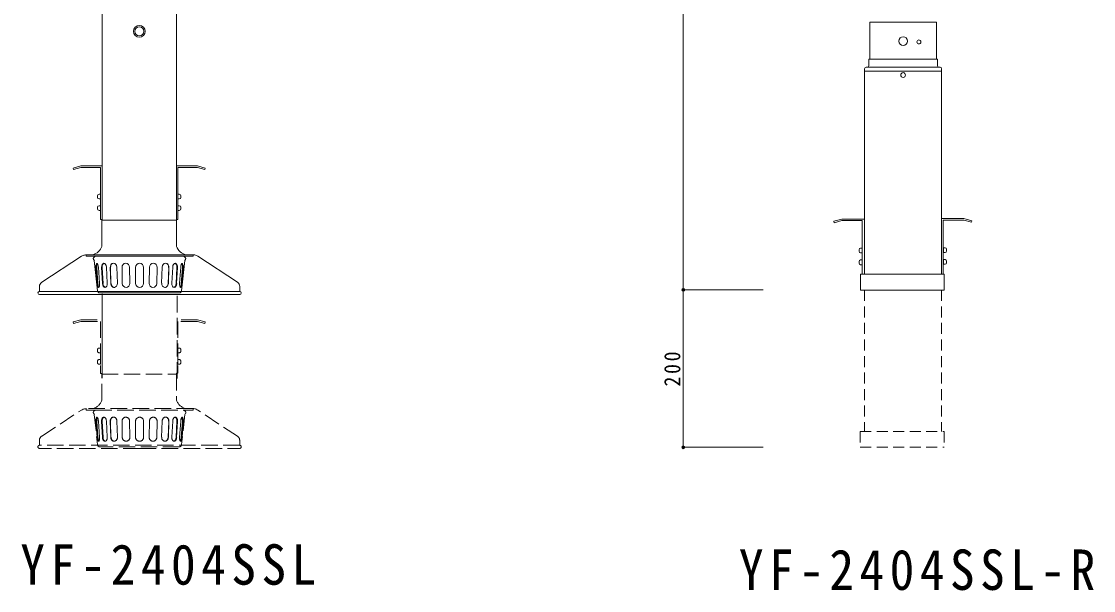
# Model space of a CAD drawing. Units: millimetres, scale not verified. Extents: x -3644 to 2961, y 1396 to 2911.
# Drawn here: x -454 to 909, y 1398 to 2121 of the extents above; entities that cross this region are included whole.
import ezdxf

# ---------------------------------------------------------------- set-up
doc = ezdxf.new("R2010")
doc.units = ezdxf.units.MM
doc.header["$LTSCALE"] = 7
doc.header["$PDMODE"] = 32
doc.header["$PDSIZE"] = 3.5
doc.linetypes.add('DASHED2', pattern=[3, 2, -1])
doc.linetypes.add('DASHED3', pattern=[4, 3, -1])
doc.layers.add('F-0', color=7, linetype='Continuous', lineweight=9)
doc.styles.add('ＭＳ ゴシック', font='')
doc.styles.get('ＭＳ ゴシック').set_extended_font_data('MS Gothic')

msp = doc.modelspace()

# ---------------------------------------------------------------- linework, layer by layer
at = {"layer": 'F-0'}
for p, q in [((387.396, 2736.904), (387.396, 1780.071)), ((-351.71, 2138.368), (-351.71, 1868.8)), ((-257.165, 2138.509), (-257.165, 1866.349)), ((624.397, 2120.071), (624.397, 2082.071)), ((624.397, 2120.071), (709.397, 2120.071)), ((623.397, 2073.071), (710.397, 2073.071)), ((623.397, 2073.071), (623.397, 2065.071)), ((624.397, 2082.071), (624.397, 2073.071)), ((710.397, 2065.071), (710.397, 2073.071)), ((617.897, 1800.071), (617.897, 2061.071)), ((619.897, 2063.071), (621.397, 2063.071)), ((621.397, 2063.071), (712.397, 2063.071)), ((713.897, 2063.071), (712.397, 2063.071)), ((715.897, 1800.071), (715.897, 2061.071)), ((617.897, 2058.071), (715.897, 2058.071)), ((-378.825, 1937.518), (-351.609, 1937.518)), ((-230.109, 1937.518), (-257.325, 1937.518)), ((-230.109, 1937.518), (-220.389, 1934.914)), ((-378.569, 1935.574), (-388.042, 1933.036)), ((-378.569, 1935.574), (-353.553, 1935.574)), ((-353.553, 1935.574), (-353.553, 1869.478)), ((-230.365, 1935.574), (-220.892, 1933.036)), ((-220.389, 1934.914), (-220.892, 1933.036)), ((-357.441, 1897.666), (-357.441, 1899.61)), ((-355.497, 1901.554), (-353.553, 1901.554)), ((-355.497, 1895.722), (-353.553, 1895.722)), ((-353.553, 1901.554), (-353.553, 1895.722)), ((-253.437, 1901.554), (-255.381, 1901.554)), ((-255.381, 1901.554), (-255.381, 1895.722)), ((-253.437, 1895.722), (-255.381, 1895.722)), ((-251.493, 1897.666), (-251.493, 1899.61)), ((-357.441, 1883.086), (-357.441, 1885.03)), ((-355.497, 1886.974), (-353.553, 1886.974)), ((-353.553, 1886.974), (-353.553, 1881.142)), ((-253.437, 1886.974), (-255.381, 1886.974)), ((-255.381, 1886.974), (-255.381, 1881.142)), ((-251.493, 1883.086), (-251.493, 1885.03)), ((-355.497, 1881.142), (-353.553, 1881.142)), ((-351.609, 1869.478), (-353.553, 1869.478)), ((-352.086, 1868.597), (-256.83, 1868.597)), ((-352.086, 1835.385), (-352.086, 1868.597)), ((-257.016, 1869.616), (-255.381, 1869.616)), ((-257.016, 1869.616), (-257.016, 1868.602)), ((-256.83, 1868.597), (-256.83, 1835.324)), ((-253.437, 1881.142), (-255.381, 1881.142)), ((588.897, 1870.071), (578.897, 1867.392)), ((589.161, 1868.071), (579.415, 1865.46)), ((588.897, 1870.071), (616.897, 1870.071)), ((744.228, 1870.63), (716.228, 1870.63)), ((717.932, 1868.63), (717.932, 1799.992)), ((743.965, 1868.63), (717.932, 1868.63)), ((743.965, 1868.63), (753.711, 1866.019)), ((578.897, 1867.392), (579.415, 1865.46)), ((610.897, 1829.071), (610.897, 1831.071)), ((612.897, 1833.071), (614.897, 1833.071)), ((612.897, 1827.071), (614.897, 1827.071)), ((614.897, 1833.071), (614.897, 1827.071)), ((718.228, 1833.63), (718.228, 1827.63)), ((720.228, 1833.63), (718.228, 1833.63)), ((720.228, 1827.63), (718.228, 1827.63)), ((722.228, 1829.63), (722.228, 1831.63)), ((-428.386, 1789.749), (-377.944, 1822.822)), ((-377.944, 1822.822), (-377.161, 1823.232)), ((-377.161, 1823.232), (-375.79, 1823.877)), ((-375.79, 1823.877), (-374.971, 1824.177)), ((-374.971, 1824.177), (-374.196, 1824.389)), ((-374.196, 1824.389), (-372.826, 1824.647)), ((-372.826, 1824.647), (-372.021, 1824.766)), ((-235.941, 1824.766), (-372.021, 1824.766)), ((-372.021, 1822.822), (-372.021, 1824.766)), ((-360.357, 1822.822), (-372.021, 1822.822)), ((-362.479, 1818.744), (-361.489, 1817.258)), ((-362.13, 1821.295), (-360.357, 1822.822)), ((-361.502, 1817.256), (-357.441, 1779.082)), ((-360.357, 1822.822), (-247.605, 1822.822)), ((-246.457, 1817.283), (-250.521, 1779.082)), ((-247.605, 1822.822), (-235.941, 1822.822)), ((-245.832, 1821.295), (-247.605, 1822.822)), ((-245.483, 1818.744), (-246.474, 1817.258)), ((-235.093, 1824.686), (-235.941, 1824.766)), ((-235.941, 1824.766), (-235.941, 1822.822)), ((-233.656, 1824.471), (-235.093, 1824.686)), ((-232.851, 1824.258), (-233.656, 1824.471)), ((-232.065, 1823.951), (-232.851, 1824.258)), ((-230.76, 1823.265), (-232.065, 1823.951)), ((-230.018, 1822.822), (-230.76, 1823.265)), ((-179.576, 1789.749), (-230.018, 1822.822)), ((610.897, 1814.071), (610.897, 1816.071)), ((612.897, 1818.071), (614.897, 1818.071)), ((614.897, 1818.071), (614.897, 1812.071)), ((718.228, 1818.63), (718.228, 1812.63)), ((720.228, 1818.63), (718.228, 1818.63)), ((722.228, 1814.63), (722.228, 1816.63)), ((-358.005, 1788.231), (-359.426, 1808.594)), ((-356.985, 1788.231), (-358.406, 1808.594)), ((-354.876, 1788.45), (-356.297, 1808.813)), ((-351.134, 1788.187), (-352.199, 1808.571)), ((-350.42, 1788.187), (-351.485, 1808.571)), ((-345.146, 1788.501), (-346.211, 1808.885)), ((-340.612, 1788.178), (-341.321, 1808.578)), ((-340.306, 1788.28), (-341.015, 1808.68)), ((-332.055, 1788.568), (-332.765, 1808.968)), ((-325.935, 1788.233), (-326.288, 1808.642)), ((-316.591, 1808.811), (-316.237, 1788.402)), ((-309.084, 1808.728), (-309.084, 1788.316)), ((-298.878, 1808.728), (-298.878, 1788.316)), ((-291.372, 1808.811), (-291.725, 1788.402)), ((-282.027, 1788.233), (-281.674, 1808.642)), ((-275.907, 1788.568), (-275.198, 1808.968)), ((-267.657, 1788.28), (-266.947, 1808.68)), ((-267.35, 1788.178), (-266.641, 1808.578)), ((-262.817, 1788.501), (-261.751, 1808.885)), ((-257.543, 1788.187), (-256.478, 1808.571)), ((-256.828, 1788.187), (-255.763, 1808.571)), ((-253.086, 1788.45), (-251.665, 1808.813)), ((-250.978, 1788.231), (-249.557, 1808.594)), ((-249.957, 1788.231), (-248.536, 1808.594)), ((612.897, 1812.071), (614.897, 1812.071)), ((612.897, 1799.98), (718.897, 1799.98)), ((720.228, 1812.63), (718.228, 1812.63)), ((718.897, 1799.98), (718.897, 1779.71)), ((-431.313, 1784.33), (-431.313, 1778.11)), ((-176.649, 1778.11), (-431.313, 1778.11)), ((-303.981, 1774.222), (-431.313, 1774.222)), ((-253.437, 1776.166), (-354.525, 1776.166)), ((-351.723, 1774.944), (-351.723, 1668.024)), ((-303.981, 1774.222), (-176.649, 1774.222)), ((-176.649, 1784.33), (-176.649, 1778.11)), ((387.396, 1580.071), (387.396, 1780.071))]:
    msp.add_line(p, q, dxfattribs=at)
at = {"layer": 'F-0', "linetype": 'DASHED3'}
for p, q in [((-256.184, 1772.407), (-256.184, 1665.487)), ((-378.569, 1740.084), (-388.042, 1737.546)), ((-378.825, 1742.028), (-351.609, 1742.028)), ((-378.569, 1740.084), (-353.553, 1740.084)), ((-353.553, 1740.084), (-353.553, 1673.988)), ((-230.109, 1742.028), (-257.325, 1742.028)), ((-230.365, 1740.084), (-220.892, 1737.546)), ((-230.109, 1742.028), (-220.389, 1739.424)), ((-220.389, 1739.424), (-220.892, 1737.546)), ((-357.441, 1702.176), (-357.441, 1704.12)), ((-355.497, 1706.064), (-353.553, 1706.064)), ((-353.553, 1706.064), (-353.553, 1700.232)), ((-253.437, 1706.064), (-255.381, 1706.064)), ((-255.381, 1706.064), (-255.381, 1700.232)), ((-251.493, 1702.176), (-251.493, 1704.12)), ((-355.497, 1700.232), (-353.553, 1700.232)), ((-355.497, 1691.484), (-353.553, 1691.484)), ((-353.553, 1691.484), (-353.553, 1685.652)), ((-253.437, 1700.232), (-255.381, 1700.232)), ((-253.437, 1691.484), (-255.381, 1691.484)), ((-255.381, 1691.484), (-255.381, 1685.652)), ((-357.441, 1687.596), (-357.441, 1689.54)), ((-355.497, 1685.652), (-353.553, 1685.652)), ((-253.437, 1685.652), (-255.381, 1685.652)), ((-251.493, 1687.596), (-251.493, 1689.54)), ((-351.609, 1673.988), (-353.553, 1673.988)), ((-352.086, 1673.107), (-256.83, 1673.107)), ((-352.086, 1639.895), (-352.086, 1673.107)), ((-257.016, 1674.126), (-255.381, 1674.126)), ((-257.016, 1674.126), (-257.016, 1673.112)), ((-256.83, 1673.107), (-256.83, 1639.834)), ((-428.386, 1594.259), (-377.944, 1627.332)), ((-377.944, 1627.332), (-377.161, 1627.742)), ((-377.161, 1627.742), (-375.79, 1628.387)), ((-375.79, 1628.387), (-374.971, 1628.687)), ((-374.971, 1628.687), (-374.196, 1628.899)), ((-374.196, 1628.899), (-372.826, 1629.157)), ((-372.826, 1629.157), (-372.021, 1629.276)), ((-235.941, 1629.276), (-372.021, 1629.276)), ((-372.021, 1627.332), (-372.021, 1629.276)), ((-360.357, 1627.332), (-372.021, 1627.332)), ((-362.479, 1623.254), (-361.489, 1621.768)), ((-362.13, 1625.805), (-360.357, 1627.332)), ((-360.357, 1627.332), (-247.605, 1627.332)), ((-247.605, 1627.332), (-235.941, 1627.332)), ((-245.832, 1625.805), (-247.605, 1627.332)), ((-245.483, 1623.254), (-246.474, 1621.768)), ((-235.093, 1629.196), (-235.941, 1629.276)), ((-235.941, 1629.276), (-235.941, 1627.332)), ((-233.656, 1628.981), (-235.093, 1629.196)), ((-232.851, 1628.768), (-233.656, 1628.981)), ((-232.065, 1628.461), (-232.851, 1628.768)), ((-230.76, 1627.775), (-232.065, 1628.461)), ((-230.018, 1627.332), (-230.76, 1627.775)), ((-179.576, 1594.259), (-230.018, 1627.332)), ((-361.502, 1621.766), (-357.441, 1583.592)), ((-358.005, 1592.741), (-359.426, 1613.104)), ((-356.985, 1592.741), (-358.406, 1613.104)), ((-354.876, 1592.96), (-356.297, 1613.323)), ((-351.134, 1592.697), (-352.199, 1613.081)), ((-350.42, 1592.697), (-351.485, 1613.081)), ((-345.146, 1593.011), (-346.211, 1613.395)), ((-340.612, 1592.688), (-341.321, 1613.088)), ((-340.306, 1592.79), (-341.015, 1613.19)), ((-332.055, 1593.078), (-332.765, 1613.478)), ((-325.935, 1592.743), (-326.288, 1613.152)), ((-316.591, 1613.321), (-316.237, 1592.912)), ((-309.084, 1613.238), (-309.084, 1592.826)), ((-298.878, 1613.238), (-298.878, 1592.826)), ((-291.372, 1613.321), (-291.725, 1592.912)), ((-282.027, 1592.743), (-281.674, 1613.152)), ((-275.907, 1593.078), (-275.198, 1613.478)), ((-267.657, 1592.79), (-266.947, 1613.19)), ((-267.35, 1592.688), (-266.641, 1613.088)), ((-262.817, 1593.011), (-261.751, 1613.395)), ((-257.543, 1592.697), (-256.478, 1613.081)), ((-256.828, 1592.697), (-255.763, 1613.081)), ((-253.086, 1592.96), (-251.665, 1613.323)), ((-250.978, 1592.741), (-249.557, 1613.104)), ((-246.457, 1621.793), (-250.521, 1583.592)), ((-249.957, 1592.741), (-248.536, 1613.104)), ((-431.313, 1588.84), (-431.313, 1582.62)), ((-176.649, 1582.62), (-431.313, 1582.62)), ((-176.649, 1588.84), (-176.649, 1582.62)), ((-303.981, 1578.732), (-431.313, 1578.732)), ((-253.437, 1580.676), (-354.525, 1580.676)), ((-303.981, 1578.732), (-176.649, 1578.732))]:
    msp.add_line(p, q, dxfattribs=at)
at = {"layer": 'F-0', "color": 4}
for p, q in [((387.396, 1780.071), (488.918, 1780.071)), ((387.396, 1580.071), (488.918, 1580.071))]:
    msp.add_line(p, q, dxfattribs=at)
at = {"layer": 'F-0', "linetype": 'DASHED2'}
for p, q in [((617.897, 1780.071), (617.897, 1600.071)), ((715.897, 1780.071), (715.897, 1600.071)), ((612.282, 1600.071), (718.897, 1600.071)), ((718.897, 1600.071), (718.897, 1580.071))]:
    msp.add_line(p, q, dxfattribs=at)
at = {"layer": 'F-0'}
for points in [[(709.397, 2120.071), (709.397, 2082.071), (709.397, 2073.071)], [(-378.825, 1937.518), (-388.545, 1934.914), (-388.042, 1933.036)], [(-230.365, 1935.574), (-255.381, 1935.574), (-255.381, 1869.616)], [(589.161, 1868.071), (614.897, 1868.071), (614.897, 1800.071)], [(744.228, 1870.63), (754.228, 1867.95), (753.711, 1866.019)], [(612.897, 1799.98), (612.897, 1779.71), (718.897, 1779.71)]]:
    msp.add_lwpolyline(points, dxfattribs=at)
at = {"layer": 'F-0', "linetype": 'DASHED3'}
for points in [[(-378.825, 1742.028), (-388.545, 1739.424), (-388.042, 1737.546)], [(-230.365, 1740.084), (-255.381, 1740.084), (-255.381, 1674.126)]]:
    msp.add_lwpolyline(points, dxfattribs=at)
at = {"layer": 'F-0', "linetype": 'DASHED2'}
msp.add_lwpolyline([(612.282, 1600.071), (612.282, 1580.071), (718.897, 1580.071)], dxfattribs=at)
at = {"layer": 'F-0'}
for centre, radius in [((-304.337, 2108.567), 7.452), ((-304.269, 2108.555), 5.832), ((666.897, 2096.222), 5.551), ((686.897, 2095.071), 2.5), ((666.897, 2053.071), 3)]:
    msp.add_circle(centre, radius, dxfattribs=at)
for centre, radius, start, end in [((619.897, 2061.071), 2, 90, 180), ((621.397, 2065.071), 2, 270, 0), ((712.397, 2065.071), 2, 180, 270), ((713.897, 2061.071), 2, 0, 90), ((-355.497, 1899.61), 1.944, 90, 180), ((-355.497, 1897.666), 1.944, 180, 270), ((-253.437, 1899.61), 1.944, 0, 90), ((-253.437, 1897.666), 1.944, 270, 0), ((-355.497, 1885.03), 1.944, 90, 180), ((-355.497, 1883.086), 1.944, 180, 270), ((-253.437, 1885.03), 1.944, 0, 90), ((-253.437, 1883.086), 1.944, 270, 0), ((-366.942, 1839.984), 15.552, 281.89422, 342.79972), ((-241.992, 1839.984), 15.552, 197.43546, 258.10578), ((612.897, 1831.071), 2, 90, 180), ((612.897, 1829.071), 2, 180, 270), ((720.228, 1831.63), 2, 0, 90), ((720.228, 1829.63), 2, 270, 0), ((-360.862, 1819.822), 1.944, 130.73247, 213.69007), ((-303.981, 1808.728), 5.103, 0, 180), ((-247.101, 1819.822), 1.944, 326.30993, 49.26753), ((612.897, 1816.071), 2, 90, 180), ((612.897, 1814.071), 2, 180, 270), ((720.228, 1816.63), 2, 0, 90), ((720.228, 1814.63), 2, 270, 0), ((-424.833, 1784.33), 6.48, 123.25132, 180), ((-303.981, 1788.316), 5.103, 180, 0), ((-183.129, 1784.33), 6.48, 0, 56.74872), ((-431.313, 1776.166), 1.944, 90, 270), ((-354.525, 1779.082), 2.916, 180, 270), ((-253.437, 1779.082), 2.916, 270, 0), ((-176.649, 1776.166), 1.944, 270, 90)]:
    msp.add_arc(centre, radius, start, end, dxfattribs=at)
at = {"layer": 'F-0', "linetype": 'DASHED3'}
for centre, radius, start, end in [((-355.497, 1704.12), 1.944, 90, 180), ((-253.437, 1704.12), 1.944, 0, 90), ((-355.497, 1702.176), 1.944, 180, 270), ((-355.497, 1689.54), 1.944, 90, 180), ((-253.437, 1702.176), 1.944, 270, 0), ((-253.437, 1689.54), 1.944, 0, 90), ((-355.497, 1687.596), 1.944, 180, 270), ((-253.437, 1687.596), 1.944, 270, 0), ((-366.942, 1644.494), 15.552, 281.89422, 342.79972), ((-241.992, 1644.494), 15.552, 197.43546, 258.10578), ((-360.862, 1624.332), 1.944, 130.73247, 213.69007), ((-247.101, 1624.332), 1.944, 326.30993, 49.26753), ((-303.981, 1613.238), 5.103, 0, 180), ((-431.313, 1580.676), 1.944, 90, 270), ((-424.833, 1588.84), 6.48, 123.25132, 180), ((-354.525, 1583.592), 2.916, 180, 270), ((-303.981, 1592.826), 5.103, 180, 0), ((-253.437, 1583.592), 2.916, 270, 0), ((-183.129, 1588.84), 6.48, 0, 56.74872), ((-176.649, 1580.676), 1.944, 270, 90)]:
    msp.add_arc(centre, radius, start, end, dxfattribs=at)
at = {"layer": 'F-0'}
for centre, major_axis, ratio, start_param, end_param in [((-357.864, 1808.703), (-0.356, 5.091), 0.3, 4.71238898, 7.85398163), ((-356.844, 1808.703), (-0.356, 5.091), 0.3, 0.31807841, 1.57079633), ((-349.208, 1808.728), (-0.267, 5.096), 0.6, 4.71238898, 7.85398163), ((-348.494, 1808.728), (-0.267, 5.096), 0.6, 0.08539564, 1.57079633), ((-337.199, 1808.722), (-0.178, 5.1), 0.8, 0.19277883, 1.57079633), ((-336.893, 1808.824), (-0.178, 5.1), 0.8, 4.71238898, 7.85398163), ((-321.441, 1808.727), (-0.089, 5.102), 0.95, 4.71238898, 7.85398163), ((-286.521, 1808.727), (0.089, 5.102), 0.95, 4.71238898, 7.85398163), ((-271.069, 1808.824), (0.178, 5.1), 0.8, 4.71238898, 7.85398163), ((-270.763, 1808.722), (0.178, 5.1), 0.8, 4.71238898, 6.09040648), ((-258.754, 1808.728), (0.267, 5.096), 0.6, 4.71238898, 7.85398163), ((-259.469, 1808.728), (0.267, 5.096), 0.6, 4.71238898, 6.19778966), ((-250.098, 1808.703), (0.356, 5.091), 0.3, 4.71238898, 7.85398163), ((-251.118, 1808.703), (0.356, 5.091), 0.3, 4.71238898, 5.9651069), ((-356.441, 1788.341), (0.356, -5.091), 0.3, 4.71238898, 7.85398163), ((-355.42, 1788.341), (0.356, -5.091), 0.3, 4.71238898, 5.92315697), ((-348.14, 1788.344), (0.267, -5.096), 0.6, 4.71238898, 7.85398163), ((-347.425, 1788.344), (0.267, -5.096), 0.6, 4.71238898, 6.13492104), ((-336.487, 1788.322), (0.178, -5.1), 0.8, 4.71238898, 6.55389338), ((-336.18, 1788.424), (0.178, -5.1), 0.8, 4.71238898, 7.85398163), ((-321.085, 1788.318), (0.089, -5.102), 0.95, 4.71238898, 7.85398163), ((-286.878, 1788.318), (-0.089, -5.102), 0.95, 4.71238898, 7.85398163), ((-271.782, 1788.424), (-0.178, -5.1), 0.8, 4.71238898, 7.85398163), ((-271.476, 1788.322), (-0.178, -5.1), 0.8, 6.01247724, 7.85398163), ((-259.823, 1788.344), (-0.267, -5.096), 0.6, 4.71238898, 7.85398163), ((-260.537, 1788.344), (-0.267, -5.096), 0.6, 0.14826426, 1.57079633), ((-251.522, 1788.341), (-0.356, -5.091), 0.3, 4.71238898, 7.85398163), ((-252.542, 1788.341), (-0.356, -5.091), 0.3, 0.36002834, 1.57079633)]:
    msp.add_ellipse(centre, major_axis=major_axis, ratio=ratio, start_param=start_param, end_param=end_param, dxfattribs=at)
at = {"layer": 'F-0', "linetype": 'DASHED3'}
for centre, major_axis, ratio, start_param, end_param in [((-357.864, 1613.213), (-0.356, 5.091), 0.3, 4.71238898, 7.85398163), ((-356.844, 1613.213), (-0.356, 5.091), 0.3, 0.31807841, 1.57079633), ((-349.208, 1613.238), (-0.267, 5.096), 0.6, 4.71238898, 7.85398163), ((-348.494, 1613.238), (-0.267, 5.096), 0.6, 0.08539564, 1.57079633), ((-337.199, 1613.232), (-0.178, 5.1), 0.8, 0.19277883, 1.57079633), ((-336.893, 1613.334), (-0.178, 5.1), 0.8, 4.71238898, 7.85398163), ((-321.441, 1613.237), (-0.089, 5.102), 0.95, 4.71238898, 7.85398163), ((-286.521, 1613.237), (0.089, 5.102), 0.95, 4.71238898, 7.85398163), ((-271.069, 1613.334), (0.178, 5.1), 0.8, 4.71238898, 7.85398163), ((-270.763, 1613.232), (0.178, 5.1), 0.8, 4.71238898, 6.09040648), ((-258.754, 1613.238), (0.267, 5.096), 0.6, 4.71238898, 7.85398163), ((-259.469, 1613.238), (0.267, 5.096), 0.6, 4.71238898, 6.19778966), ((-250.098, 1613.213), (0.356, 5.091), 0.3, 4.71238898, 7.85398163), ((-251.118, 1613.213), (0.356, 5.091), 0.3, 4.71238898, 5.9651069), ((-356.441, 1592.851), (0.356, -5.091), 0.3, 4.71238898, 7.85398163), ((-355.42, 1592.851), (0.356, -5.091), 0.3, 4.71238898, 5.92315697), ((-348.14, 1592.854), (0.267, -5.096), 0.6, 4.71238898, 7.85398163), ((-347.425, 1592.854), (0.267, -5.096), 0.6, 4.71238898, 6.13492104), ((-336.487, 1592.832), (0.178, -5.1), 0.8, 4.71238898, 6.55389338), ((-336.18, 1592.934), (0.178, -5.1), 0.8, 4.71238898, 7.85398163), ((-321.085, 1592.828), (0.089, -5.102), 0.95, 4.71238898, 7.85398163), ((-286.878, 1592.828), (-0.089, -5.102), 0.95, 4.71238898, 7.85398163), ((-271.782, 1592.934), (-0.178, -5.1), 0.8, 4.71238898, 7.85398163), ((-271.476, 1592.832), (-0.178, -5.1), 0.8, 6.01247724, 7.85398163), ((-259.823, 1592.854), (-0.267, -5.096), 0.6, 4.71238898, 7.85398163), ((-260.537, 1592.854), (-0.267, -5.096), 0.6, 0.14826426, 1.57079633), ((-251.522, 1592.851), (-0.356, -5.091), 0.3, 4.71238898, 7.85398163), ((-252.542, 1592.851), (-0.356, -5.091), 0.3, 0.36002834, 1.57079633)]:
    msp.add_ellipse(centre, major_axis=major_axis, ratio=ratio, start_param=start_param, end_param=end_param, dxfattribs=at)
at = {"layer": 'F-0', "color": 1}
for p in [(387.396, 1780.071), (387.396, 1580.071)]:
    msp.add_point(p, dxfattribs=at)

# ---------------------------------------------------------------- texts
at = {"layer": 'F-0', "insert": (383.896, 1657.321), "char_height": 20.53, "attachment_point": 7, "rotation": 90, "style": 'ＭＳ ゴシック'}
msp.add_mtext('\\T1.27;\\W0.9;200', dxfattribs=at)
at = {"layer": 'F-0', "color": 6, "char_height": 51.32, "attachment_point": 7, "style": 'ＭＳ ゴシック'}
for s, insert in [('\\T1.22;\\W0.9;YF-2404SSL', (-455.681, 1404.717)), ('\\T1.22;\\W0.9;YF-2404SSL-R', (458.02, 1398.096))]:
    msp.add_mtext(s, dxfattribs=dict(at, insert=insert))

doc.saveas('drawing.dxf')
